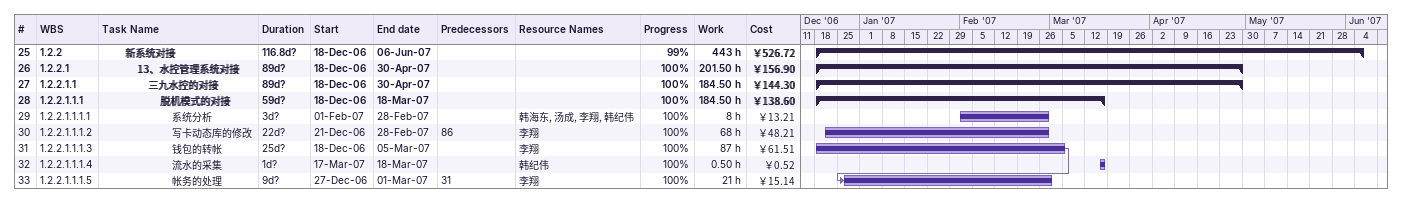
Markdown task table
| ID | WBS | Task | Duration | Start | Finish | Predecessors | Resources | % complete | Work (h) | Cost (￥) |
|---|---|---|---|---|---|---|---|---|---|---|
| 25 | 1.2.2 | **新系统对接** | 116.8d? | 2006-12-18 | 2007-06-06 |  |  | 99 | 443 | 526.72 |
| 26 | 1.2.2.1 | **13、水控管理系统对接** | 89d? | 2006-12-18 | 2007-04-30 |  |  | 100 | 201.50 | 156.90 |
| 27 | 1.2.2.1.1 | **三九水控的对接** | 89d? | 2006-12-18 | 2007-04-30 |  |  | 100 | 184.50 | 144.30 |
| 28 | 1.2.2.1.1.1 | **脱机模式的对接** | 59d? | 2006-12-18 | 2007-03-18 |  |  | 100 | 184.50 | 138.60 |
| 29 | 1.2.2.1.1.1.1 | 系统分析 | 3d? | 2007-02-01 | 2007-02-28 |  | 韩海东, 汤成, 李翔, 韩纪伟 | 100 | 8 | 13.21 |
| 30 | 1.2.2.1.1.1.2 | 写卡动态库的修改 | 22d? | 2006-12-21 | 2007-02-28 | 86 | 李翔 | 100 | 68 | 48.21 |
| 31 | 1.2.2.1.1.1.3 | 钱包的转帐 | 25d? | 2006-12-18 | 2007-03-05 |  | 李翔 | 100 | 87 | 61.51 |
| 32 | 1.2.2.1.1.1.4 | 流水的采集 | 1d? | 2007-03-17 | 2007-03-18 |  | 韩纪伟 | 100 | 0.50 | 0.52 |
| 33 | 1.2.2.1.1.1.5 | 帐务的处理 | 9d? | 2006-12-27 | 2007-03-01 | 31 | 李翔 | 100 | 21 | 15.14 |
